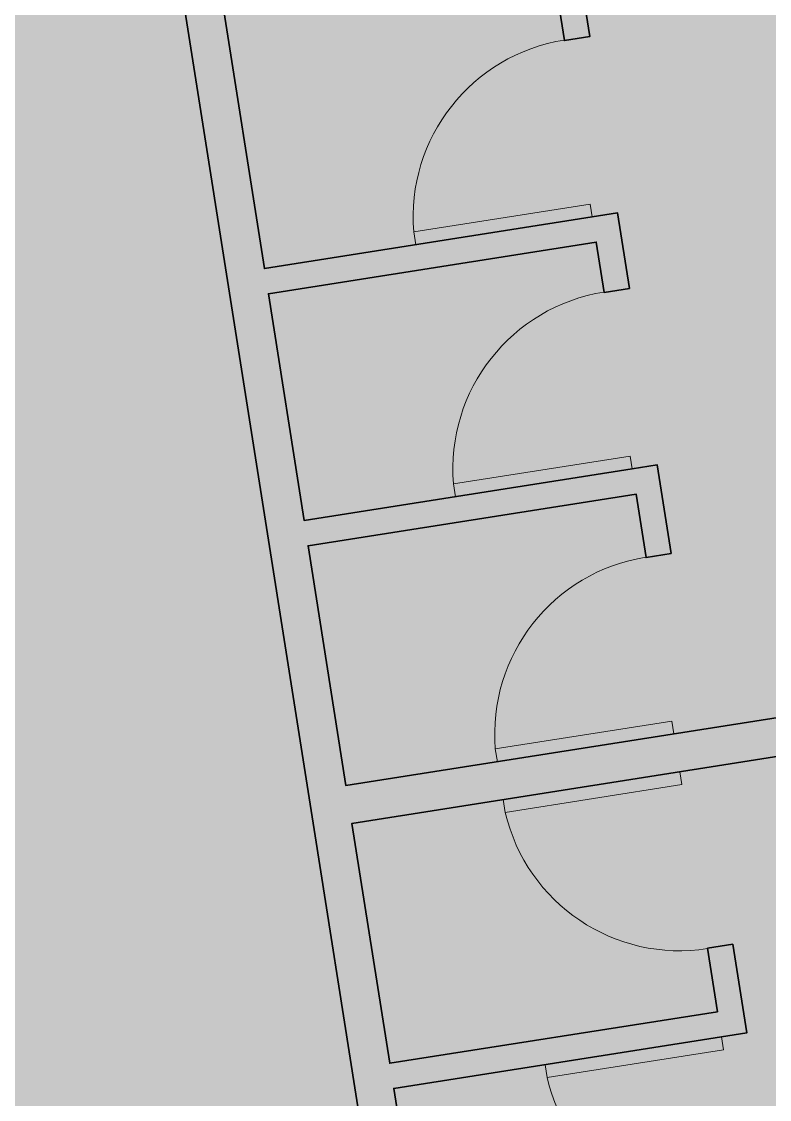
# Model space of a CAD drawing. Header units: metres. Extents: x -490 to 202, y -217 to 332.
# Drawn here: x -117.796 to -114.866, y 47.949 to 52.175 of the extents above; entities that cross this region are included whole.
import ezdxf

# ---------------------------------------------------------------- set-up
doc = ezdxf.new("R2010")
doc.units = ezdxf.units.M
for name, color, linetype, lineweight in [('A-DETL-GENF', 7, 'Continuous', 9), ('A-DOOR', 7, 'Continuous', 9), ('A-WALL', 7, 'Continuous', 9)]:
    doc.layers.add(name, color=color, linetype=linetype, lineweight=lineweight)
doc.layers.add('Amenidades_dwg', color=8, linetype='Continuous', lineweight=9, true_color=0x767676)

# ---------------------------------------------------------------- blocks, each defined once
blk = doc.blocks.new('Amenidades_dwg_M_Simple-A ras - _7-184358-Planimetría general-1839749-PLANTA DE MURO PERIMETRAL')
at = {"layer": 'A-DOOR', "color": 18, "true_color": 0x260000, "flags": 128}
blk.add_lwpolyline([(0.299, -0.05), (0.299, -0.7498), (0.35, -0.7498), (0.35, -0.05)], close=True, dxfattribs=at)
at = {"layer": 'A-DOOR', "color": 18, "true_color": 0x260000}
blk.add_arc((0.35, -0.05), 0.7017, 180, 265.832, dxfattribs=at)
blk = doc.blocks.new('Amenidades_dwg_M_Simple-A ras - _7-187582-Planimetría general-1839751-PLANTA DE MURO PERIMETRAL')
at = {"layer": 'A-DOOR', "color": 18, "true_color": 0x260000, "flags": 128}
blk.add_lwpolyline([(0.299, 0.05), (0.299, 0.7498), (0.35, 0.7498), (0.35, 0.05)], close=True, dxfattribs=at)
at = {"layer": 'A-DOOR', "color": 18, "true_color": 0x260000}
blk.add_arc((0.35, 0.05), 0.7017, 94.168, 180, dxfattribs=at)
blk = doc.blocks.new('Amenidades_dwg_S_S HACIENDA DON SALVA_rvt-1-Planimetría general-1839755-PLANTA DE MURO PERIMETRAL')
at = {"layer": 'A-WALL', "color": 18, "lineweight": 35, "true_color": 0x260000}
blk.add_line((-115.1086, 48.5424), (-115.0694, 48.2935), dxfattribs=at)
at = {"layer": 'A-WALL', "color": 18, "lineweight": 35, "true_color": 0x260000, "flags": 128}
for points in [[(-115.4147, 51.1283), (-115.4614, 51.4246), (-115.5602, 51.4091), (-116.8444, 51.2068), (-117.0155, 52.2933), (-115.7314, 52.4956), (-115.6691, 52.1005), (-115.5703, 52.1161), (-115.6326, 52.5112), (-112.9161, 52.9391), (-112.5776, 50.7906), (-112.4294, 50.814), (-112.7912, 53.1107), (-112.9394, 53.0873), (-117.1871, 52.4181), (-117.1637, 52.27), (-116.6732, 49.1564), (-116.6499, 49.0082)], [(-115.0694, 48.2935), (-116.3535, 48.0912), (-116.5017, 49.0316), (-113.4394, 49.514), (-113.1123, 47.4376), (-113.6062, 47.3598), (-113.5829, 47.2116), (-113.089, 47.2895), (-112.9408, 47.3128), (-113.665, 51.9101), (-113.8132, 51.8867), (-114.3071, 51.8089), (-114.2838, 51.6607), (-113.7899, 51.7385), (-113.4628, 49.6622), (-116.525, 49.1797), (-116.6732, 50.1202), (-115.389, 50.3224), (-115.3498, 50.0735), (-115.251, 50.0891)], [(-115.251, 50.0891), (-115.3058, 50.4368), (-115.4046, 50.4212), (-116.6887, 50.2189), (-116.8288, 51.108), (-115.5446, 51.3103), (-115.5135, 51.1127), (-115.4147, 51.1283)], [(-116.6499, 49.0082), (-116.1594, 45.8946), (-116.136, 45.7465), (-111.8884, 46.4156), (-111.7402, 46.439), (-112.0787, 48.5875), (-112.102, 48.7357), (-112.2502, 48.7123)], [(-114.9137, 47.3057), (-116.1979, 47.1033), (-116.338, 47.9924), (-115.0538, 48.1947), (-114.955, 48.2103), (-115.0098, 48.558), (-115.1086, 48.5424)]]:
    blk.add_lwpolyline(points, dxfattribs=at)
for name, p, rotation in [('Amenidades_dwg_M_Simple-A ras - _7-184358-Planimetría general-1839749-PLANTA DE MURO PERIMETRAL', (-115.5653, 51.7626), 278.9521637798257), ('Amenidades_dwg_M_Simple-A ras - _7-184358-Planimetría general-1839749-PLANTA DE MURO PERIMETRAL', (-115.4096, 50.7747), 278.9521637798257), ('Amenidades_dwg_M_Simple-A ras - _7-184358-Planimetría general-1839749-PLANTA DE MURO PERIMETRAL', (-115.2459, 49.7356), 278.9521637798257), ('Amenidades_dwg_M_Simple-A ras - _7-187582-Planimetría general-1839751-PLANTA DE MURO PERIMETRAL', (-115.1137, 48.8959), 98.95337187877423), ('Amenidades_dwg_M_Simple-A ras - _7-187582-Planimetría general-1839751-PLANTA DE MURO PERIMETRAL', (-114.9499, 47.8567), 98.95337187877423)]:
    blk.add_blockref(name, p, dxfattribs=dict(rotation=rotation))
blk = doc.blocks.new('Amenidades_dwg-1839743-PLANTA DE MURO PERIMETRAL')
blk.add_blockref('Amenidades_dwg_S_S HACIENDA DON SALVA_rvt-1-Planimetría general-1839755-PLANTA DE MURO PERIMETRAL', (0, 0))

msp = doc.modelspace()

# ---------------------------------------------------------------- hatches: boundary and pattern name
at = {"layer": 'A-DETL-GENF', "true_color": 0xffe8f3}
msp.add_hatch(color=7, dxfattribs=at).paths.add_polyline_path([(-113.2618, 7.7778), (-74.8172, 10.1471), (-71.3734, 10.3558), (-76.9167, 10.1467), (-83.5432, 9.7582), (-88.0235, 9.8611), (-89.6355, 11.2891), (-89.6355, 11.4891), (-89.4355, 11.4803), (-89.4355, 11.3124), (-87.9651, 10.0098), (-83.5405, 9.9084), (-76.6939, 10.3054), (-70.8946, 10.5245), (-75.2628, 38.2845), (-69.2122, 39.2377), (-74.1267, 70.4328), (-121.7975, 62.9228), (-113.2213, 8.4845), (-102.3065, 9.4266), (-94.2227, 10.9128), (-94.1854, 11.1011), (-94.2325, 11.1011), (-94.2289, 11.3011), (-94.0325, 11.2972), (-94.0434, 11.0462), (-94.0975, 10.7731), (-102.3265, 9.2724), (-113.1979, 8.336), (-113.1349, 7.936), (-113.2853, 7.9267)])

# ---------------------------------------------------------------- block references
at = {"layer": 'Amenidades_dwg', "color": 18, "true_color": 0x260000}
msp.add_blockref('Amenidades_dwg-1839743-PLANTA DE MURO PERIMETRAL', (0, 0), dxfattribs=at)

doc.saveas('drawing.dxf')
